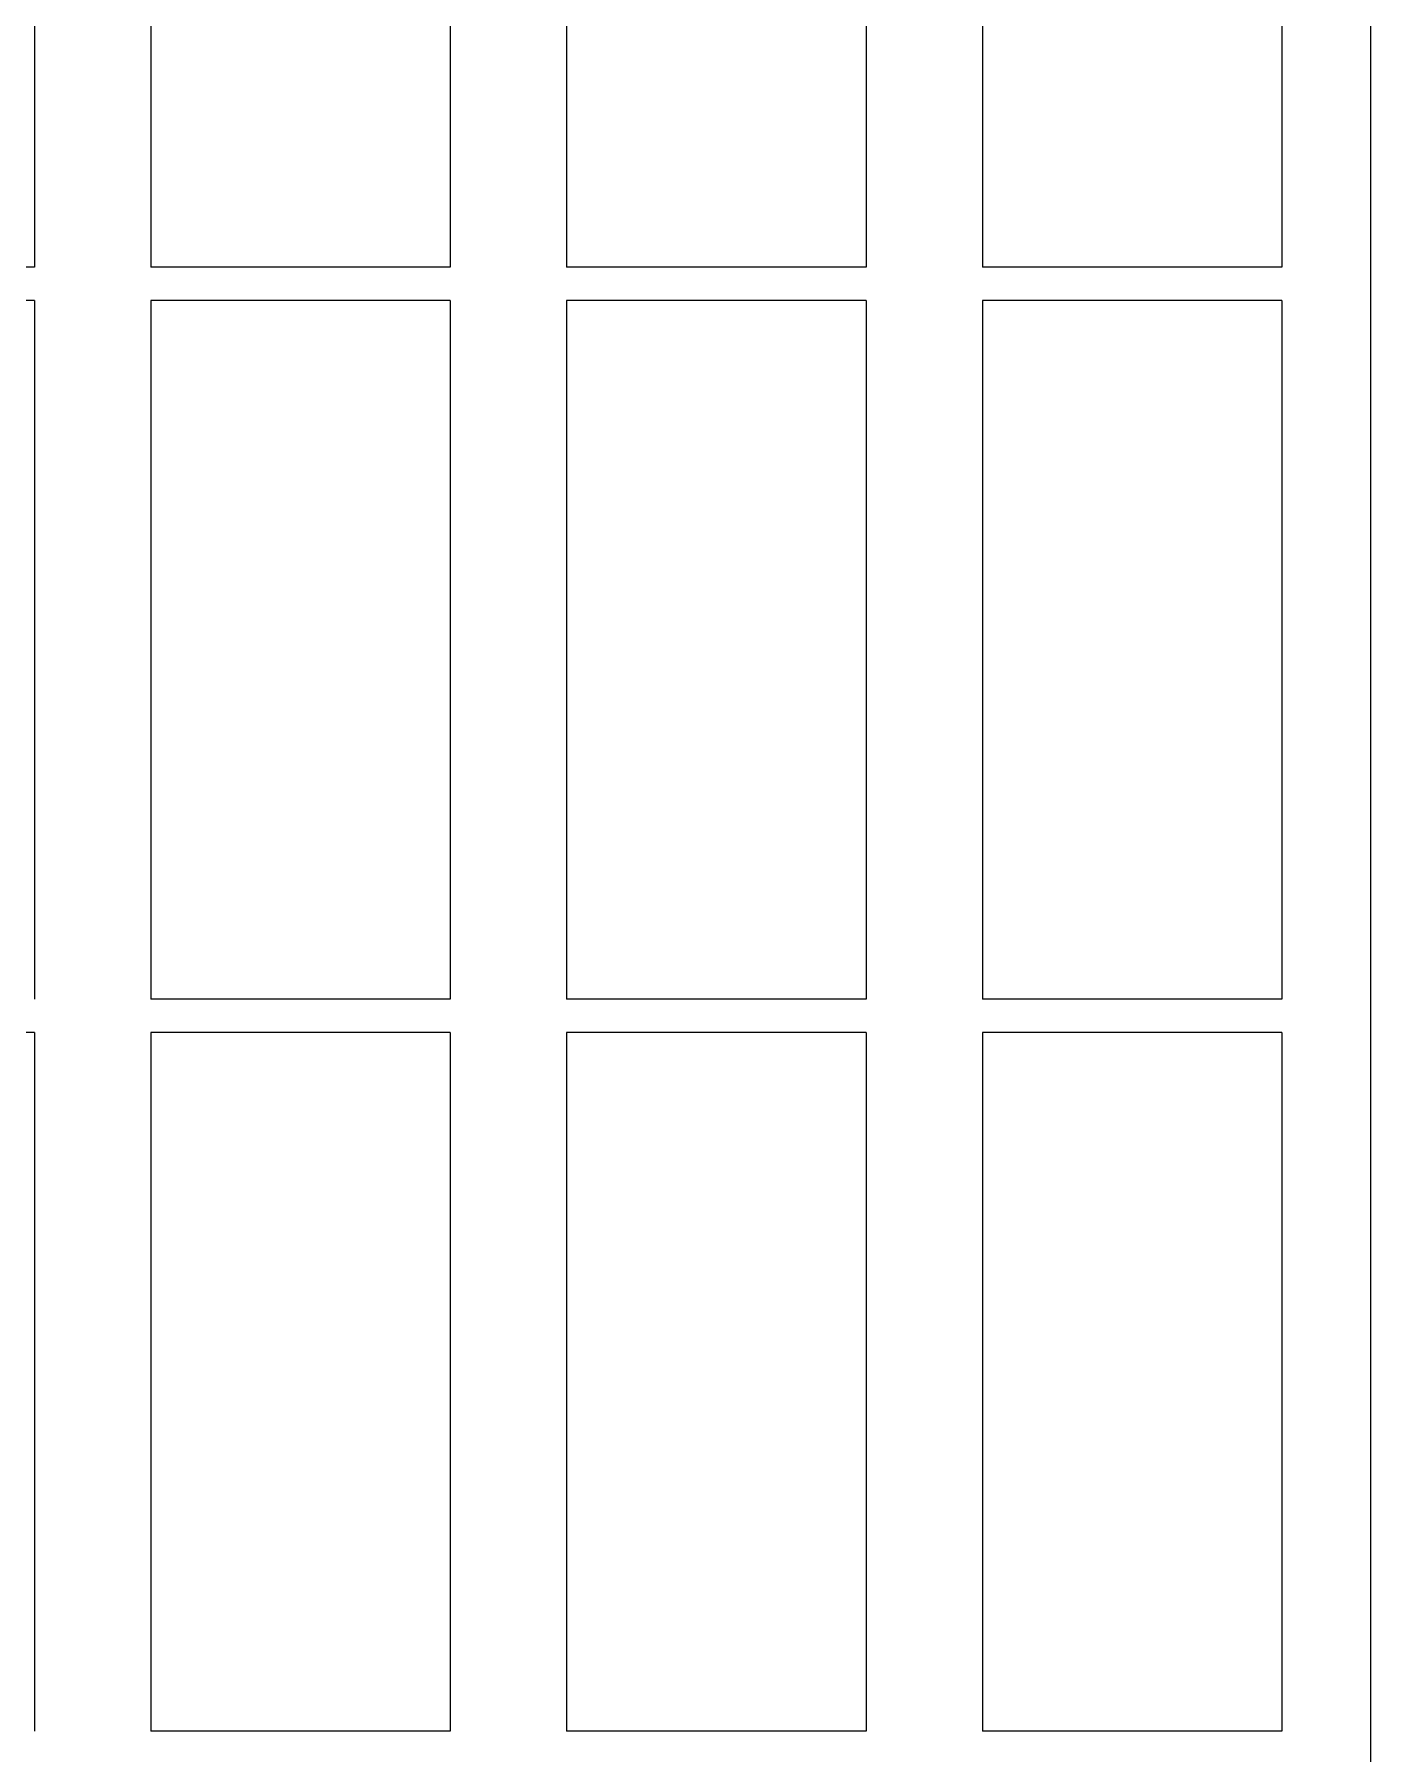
# Model space of a CAD drawing. Header units: inches. Extents: x -460 to 10305, y -938 to 5356.
# Drawn here: x 9101 to 9583, y 491 to 1111 of the extents above; entities that cross this region are included whole.
import ezdxf

# ---------------------------------------------------------------- set-up
doc = ezdxf.new("R2010")
doc.units = ezdxf.units.IN
doc.header["$MEASUREMENT"] = 0
doc.layers.add('01-0263-05-DWG-BFP-ARCH$0$SP-SITE', color=3, linetype='Continuous')
doc.layers.add('01-0263-05-DWG-BFP-ARCH$0$SP-WALL', color=7, linetype='Continuous')

# ---------------------------------------------------------------- blocks, each defined once
blk = doc.blocks.new('01-0263-05-DWG-BFP-ARCH', base_point=(1295.15, 1353.42))
at = {"layer": '01-0263-05-DWG-BFP-ARCH$0$SP-SITE'}
for p, q in [((2585.16, 2629.43), (2585.16, 2377.43)), ((2627.16, 2629.43), (2627.16, 2377.43)), ((2735.16, 2629.43), (2735.16, 2377.43)), ((2777.16, 2629.43), (2777.16, 2377.43)), ((2885.16, 2629.43), (2885.16, 2377.43)), ((2927.16, 2629.43), (2927.16, 2377.43)), ((3035.16, 2629.43), (3035.16, 2377.43)), ((2585.16, 2377.43), (2533.16, 2377.43)), ((2735.16, 2377.43), (2627.16, 2377.43)), ((2885.16, 2377.43), (2777.16, 2377.43)), ((3035.16, 2377.43), (2927.16, 2377.43)), ((2585.16, 2365.43), (2533.16, 2365.43)), ((2585.16, 2365.43), (2585.16, 2113.43)), ((2627.16, 2365.43), (2627.16, 2113.43)), ((2735.16, 2365.43), (2627.16, 2365.43)), ((2735.16, 2365.43), (2735.16, 2113.43)), ((2885.16, 2365.43), (2777.16, 2365.43)), ((2777.16, 2365.43), (2777.16, 2113.43)), ((2885.16, 2365.43), (2885.16, 2113.43)), ((2927.16, 2365.43), (2927.16, 2113.43)), ((3035.16, 2365.43), (2927.16, 2365.43)), ((3035.16, 2365.43), (3035.16, 2113.43)), ((2735.16, 2113.43), (2627.16, 2113.43)), ((2885.16, 2113.43), (2777.16, 2113.43)), ((3035.16, 2113.43), (2927.16, 2113.43)), ((2585.16, 2101.43), (2533.16, 2101.43)), ((2585.16, 2101.43), (2585.16, 1849.43)), ((2627.16, 2101.43), (2627.16, 1849.43)), ((2735.16, 2101.43), (2627.16, 2101.43)), ((2735.16, 2101.43), (2735.16, 1849.43)), ((2885.16, 2101.43), (2777.16, 2101.43)), ((2777.16, 2101.43), (2777.16, 1849.43)), ((2885.16, 2101.43), (2885.16, 1849.43)), ((2927.16, 2101.43), (2927.16, 1849.43)), ((3035.16, 2101.43), (2927.16, 2101.43)), ((3035.16, 2101.43), (3035.16, 1849.43)), ((2735.16, 1849.43), (2627.16, 1849.43)), ((2885.16, 1849.43), (2777.16, 1849.43)), ((3035.16, 1849.43), (2927.16, 1849.43))]:
    blk.add_line(p, q, dxfattribs=at)
at = {"layer": '01-0263-05-DWG-BFP-ARCH$0$SP-WALL'}
blk.add_line((3067.16, 2629.43), (3067.16, 1381.43), dxfattribs=at)

msp = doc.modelspace()

# ---------------------------------------------------------------- block references
msp.add_blockref('01-0263-05-DWG-BFP-ARCH', (7811.39, 3.26))

doc.saveas('drawing.dxf')
